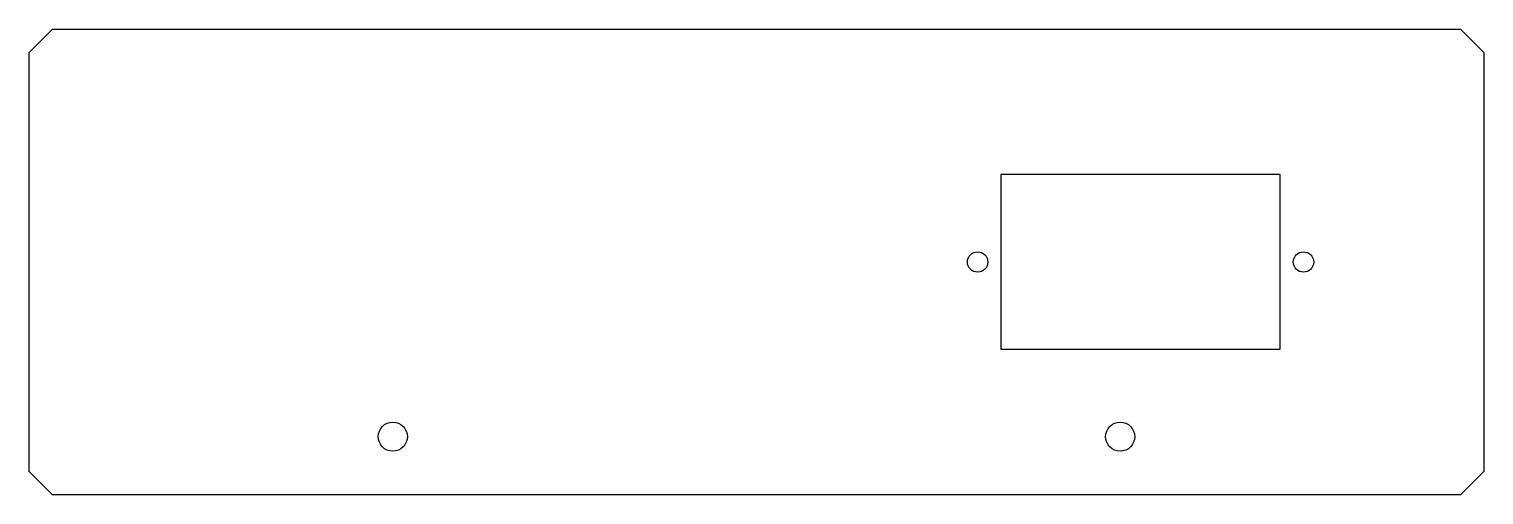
# Model space of a CAD drawing. Header units: millimetres. Extents: x 0 to 250, y -20 to 60.
import ezdxf

# ---------------------------------------------------------------- set-up
doc = ezdxf.new("R2010")
doc.units = ezdxf.units.MM
doc.layers.get('0').update_dxf_attribs({"linetype": 'CONTINUOUS'})

msp = doc.modelspace()

# ---------------------------------------------------------------- linework, layer by layer
for points in [[(246, -20), (4, -20), (0, -16), (0, 56), (4, 60), (246, 60), (250, 56), (250, -16)], [(215, 5), (215, 35), (167, 35), (167, 5)]]:
    msp.add_lwpolyline(points, close=True)
for centre, radius in [((163, 20), 1.75), ((219, 20), 1.75), ((62.5, -10), 2.5), ((187.5, -10), 2.5)]:
    msp.add_circle(centre, radius)

doc.saveas('drawing.dxf')
